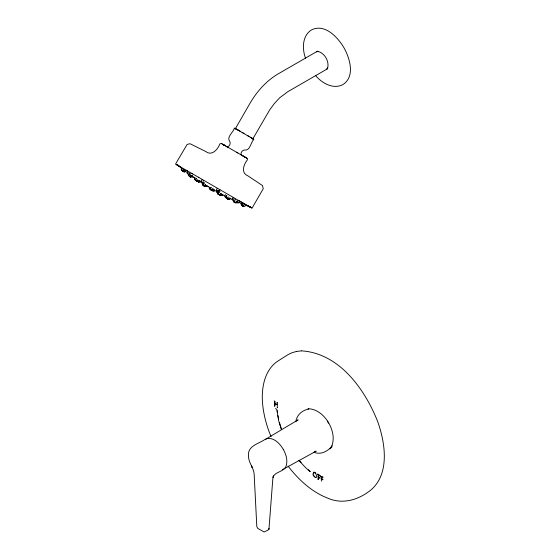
<?xml version="1.0" encoding="UTF-8"?>
<svg xmlns="http://www.w3.org/2000/svg" width="560" height="560" viewBox="0 0 560 560"><rect width="100%" height="100%" fill="white"/><g stroke="black" fill="none" stroke-linecap="round" stroke-linejoin="round"><path stroke-width="0.84" d="M224.966 196.77L227.08 198.261L228.291 196.924M197.33 180.761L199.283 182.287L200.599 180.985M203.364 185.031L204.33 185.969M177.828 164.899L177.975 165.522L181.776 168.469M250.404 206.962L250.516 207.361L249.606 206.843M233.387 201.04C233.856 202.503 237.041 203.287 237.125 200.606M218.449 193.718C218.666 194.873 221.536 196.063 221.725 193.844M226.744 197.834C226.912 199.038 229.761 200.256 230.027 198.058M219.877 194.831L218.827 194.327L220.248 194.936L218.505 194.229L220.619 195.167L217.707 193.83L217.672 193.326M211.372 189.595C211.337 190.932 214.34 191.737 214.41 189.665M194.852 179.466L196.567 180.929L197.239 180.887M201.579 182.504L203.497 184.086L204.729 182.812M234.094 201.495C234.318 203.091 237.769 203.609 237.657 201.033M209.629 188.727C209.937 190.414 213.122 190.855 213.017 188.265M313.418 473.641L313.943 472.773C310.275 475.027 317.835 478.772 314.888 477.029M242.032 205.072C242.095 206.668 245.749 207.214 245.77 204.708M209.188 187.712L209.216 188.146M212.66 190.68L211.981 190.379L212.485 190.638M295.806 421.778C296.681 414.939 302.26 410.228 308.77 409.01M225.323 194.516L224.749 196.098L226.366 197.246M217.084 190.162C214.802 192.318 219.996 194.6 219.975 191.093M181.839 168.231L181.307 169.491L181.839 168.238C179.739 169.82 183.925 172.83 184.303 169.834M187.628 171.563L187.068 173.25L188.986 174.643M241.556 202.783C239.288 204.701 243.943 206.787 244.314 204.134M203.084 183.225L202.461 184.772L204.449 186.172M217.021 188.664C214.676 190.351 219.044 193.081 219.331 190.162L218.652 191.219L219.849 189.553M201.936 179.774L201.278 181.272L202.475 182.35M232.862 198.044L232.204 199.626L232.848 198.044C230.531 199.955 235.207 201.992 235.529 199.297M194.964 177.233L194.32 178.724L195.804 179.956M197.96 181.531L196.525 180.544M189.077 173.943L188.405 175.231L189.014 175.931M223.454 145.362L223.356 144.627L225.043 145.593M216.986 190.813L217.714 191.24M235.13 129.108L250.082 103.159C256.865 91.511 266.133 81.088 277.76 74.116L317.583 51.128M252.63 139.202L269.598 110.033L274.253 103.649L279.706 97.776L287.875 91.658L327.026 69.055M220.794 193.417L220.017 194.642L219.142 194.467M203.42 182.385C204.379 182.273 203.021 184.345 202.58 183.442M189.441 174.419L190.211 173.292M239.456 201.698L238.518 202.986L236.95 202.412L237.902 202.832M199.661 180.53L198.674 181.839L196.616 180.691L197.393 181.076M185.78 170.793L184.681 172.186L182.553 170.604M192.549 175.385L191.086 177.191L189.826 176.477L190.715 176.603M193.291 177.009L192.836 177.24L191.576 176.456M332.22 445.816C327.985 451.283 320.887 455.168 313.957 452.263M265.832 439.117L298.151 419.825L296.723 420.917M331.954 446.824L329.966 448.819L330.687 448.084C339.206 433.895 324.548 408.513 308.007 408.793L308.679 408.639M205.716 186.417L204.757 186.221M177.541 164.892L177.142 164.997L178.024 165.508M250.033 206.591L249.417 206.773L244.965 204.953M208.145 186.585L206.682 186.193M214.585 190.904L213.773 190.834M317.1 51.401L316.393 51.807L318.311 51.478L317.863 51.387C324.744 53.06 329.553 61.516 327.579 68.299L327.726 67.865L326.494 69.356L327.201 68.95M275.513 408.527L276.78 409.402L278.67 420.798L281.33 429.534M310.135 471.709L305.578 467.649L298.83 460.334M316.568 477.575C316.981 476.392 316.113 472.234 313.411 472.276L314.328 472.122M321.356 478.989L321.356 481.208M322.924 479.892L321.076 478.618L321.356 476.966M277.655 407.575L277.277 407.792L277.277 402.948L276.808 402.661L277.578 402.78M211.463 189.126L210.735 189.098M223.041 195.265L220.948 194.53M230.104 199.241L227.815 198.394M227.087 146.881C229.446 146.629 230.832 143.626 229.866 141.596C226.002 137.116 233.443 132.328 234.339 128.198L238.973 130.578M314.475 451.808L316.211 451.101L282.485 469.686M296.688 351.407L292.243 352.646L288.155 354.55L279.083 360.311C264.586 368.879 261.205 387.807 262.563 403.333L262.57 403.466C263.599 414.869 266.609 426.041 271.047 436.576M244.447 157.318L245.056 157.157L244.356 156.744M252.868 138.894L253.232 138.803M296.835 351.393L301.427 350.882M189.889 176.463L190.351 176.834L189.714 176.442M301.56 350.861C339.206 353.255 364.812 389.074 377.594 421.379C385.7 443.828 390.53 477.099 367.563 492.499C356.412 500.325 342.02 504.056 328.993 498.638C312.305 492.527 298.753 480.025 288.092 466.109M241.668 204.855L242.438 205.219M243.593 156.31L221.319 143.465L219.898 143.857C217.749 149.436 211.904 156.415 205.751 151.508L190.057 143.731L187.159 144.389L175.77 163.639L175.952 164.311L179.529 166.383M232.911 200.06L233.618 200.41M239.036 200.739L252.084 208.096L263.242 188.727L262.479 185.542L247.898 175.84C240.569 172.963 243.698 164.416 247.457 159.768L247.079 158.34L242.116 155.449M227.36 198.59L228.872 199.346L227.101 198.457C229.754 199.801 226.828 198.31 227.185 198.478M217.175 192.227L217.931 192.689M243.446 206.304L243.74 206.36C240.87 205.044 244.51 206.836 242.662 205.905M196.357 178.563L196.7 178.647L196.252 178.493M219.338 194.488L218.008 193.914L219.688 194.712L217.616 193.599M235.438 202.601L235.781 202.692L234.675 202.202M196.707 179.312L196.889 179.431M228.074 198.975L226.933 198.394M213.71 190.722L213.556 190.652M211.694 190.127L212.646 190.547M197.218 181.013L198.73 181.909M211.407 190.029L211.946 190.232M205.338 184.926L205.744 185.087L205.422 184.821M225.414 196.504L226.037 196.826M211.071 189.917L210.273 189.441M226.408 197.89L226.765 198.037L225.267 197.309L227.08 198.261L225.386 197.358L225.687 197.54M241.941 203.672L236.663 201.404M218.253 194.026L219.009 194.39L217.7 193.816M234.227 201.901L233.772 201.663L235.2 202.286L233.45 201.558L235.571 202.524L234.346 201.985M211.96 190.288L212.492 190.568M228.858 197.855L233.611 200.046M236.817 202.37L237.671 202.769L237.125 202.454M228.375 198.583L228.907 198.87M210.861 189.672L210.042 189.28L211.204 189.861M197.925 181.328L199.038 182.049L198.303 181.552M226.233 197.085L225.645 196.805L226.072 197.022M229.012 198.968L228.403 198.667L228.907 198.933M234.388 201.95L234.822 202.174M224.959 195.909L220.381 193.473M196.364 180.747L195.482 180.159M202.132 183.057L203.196 183.799L202.552 183.309M188.881 175.735L188.517 175.539L188.874 175.742M209.58 188.293L210.378 188.727M194.397 178.864L195.286 179.508L194.768 179.067M212.1 188.937L217.371 191.828M183.267 171.353C185.472 172.788 181.65 170.205 184.009 171.822L183.456 171.479M242.179 203.413L243.005 203.889M233.772 198.821L234.248 199.094M175.952 164.311L179.599 166.397M177.142 164.997L177.681 165.298M182.693 169.204L183.554 169.694M203.203 185.339L203.931 185.829M236.138 128.933L235.298 128.45L236.565 129.178M226.8 146.608L227.976 147.28M226.702 146.566L221.319 143.465M245.056 157.157L241.668 155.204M247.079 158.34L244.111 156.611M188.517 172.585L189.42 173.11M225.589 196.665L226.114 196.987M235.48 128.555L234.675 128.093M240.576 131.495L237.265 129.584M250.355 137.144L251.874 138.019M236.523 152.222L237.867 152.992M178.486 165.753L187.271 170.8M186.403 170.296L192.675 173.901M206.458 185.899L207.186 186.396M221.389 194.621L222.033 195.041M251.629 137.879L252.581 138.425M179.921 166.614L181.384 167.461M244.727 204.029L198.373 177.212M242.137 132.398L243.971 133.462M247.38 135.429L249.032 136.381M224.28 145.166L223.356 144.627M191.982 173.502L198.863 177.492M204.267 185.885L203.847 185.556L204.519 186.053M323.057 477.169L320.488 476.098L322.707 477.372L322.728 477.89M321.356 478.457L322.924 479.36M246.596 205.065L249.242 206.605M237.629 129.794L253.82 139.412C250.691 142.268 250.257 151.13 244.426 150.01C242.2 150.206 240.296 152.887 241.255 155.043M248.129 205.961L251.713 208.047M203.077 180.894L203.525 181.153M197.442 179.837L201.327 182.385M250.019 207.06L250.516 207.361M187.663 173.754L188.391 174.244M201.082 182.245L202.762 183.26M204.918 184.569L209.944 187.628M203.532 185.437L202.811 185.031L204.232 185.955L203.847 185.556M221.711 194.705L222.138 194.964M206.43 185.78L207.55 186.564L206.185 185.654M209.405 188.321L209.951 188.664M229.215 198.961L229.712 199.269L229.376 199.052M212.8 190.645L213.297 190.96L212.961 190.743M195.552 180.208L195.251 179.977L195.846 180.418M204.134 185.752L205.247 186.634L203.931 185.675M195.804 180.306L195.083 179.9L196.777 181.041L196.315 180.649M181.818 170.366L182.819 171.024L181.622 170.156L182.042 170.513M189.539 176.295L189.812 176.442M213.752 190.631L214.284 190.981L213.969 190.757M226.758 195.769L226.233 195.447L226.849 195.832M192.276 176.876L191.401 176.274M210.938 187.516L211.239 187.712L210.812 187.341M314.93 472.395L315.931 473.242M197.883 181.433L198.408 181.79L197.848 181.391M194.852 179.151L195.601 179.676M189.672 176.379L190.834 177.219L189.434 176.197M190.995 175.35L195.272 178.374M204.652 186.158L205.009 186.41L204.582 186.081M189.63 176.316L190.036 176.61M190.274 176.764L190.589 176.995L189.658 176.295L190.281 176.827M183.743 169.953L187.026 172.431M310.191 471.387L308.364 469.756M299.614 460.74L301.091 462.448M315.511 75.488C321.832 83.076 333.053 89.642 342.832 84.651C355.453 76.573 349.895 58.296 343.882 47.614C337.645 37.072 324.604 23.128 311.304 30.016C302.071 35.987 302.106 49.021 305.564 58.303M314.363 476.616L313.474 474.922M327.327 421.169L328.531 423.115M283.262 449.316C285.95 454.111 287.812 459.893 286.307 465.367C284.725 472.066 274.764 471.443 272.986 477.295L273.462 475.979L272.839 478.541L268.989 528.801L268.198 529.998L264.11 531.986L257.754 528.388L256.809 526.519L254.135 473.837C253.603 467.474 248.059 462.154 248.493 455.266C247.66 445.83 259.14 443.611 265.027 439.39C272.517 435.729 279.86 443.387 283.297 449.365M280.623 426.447L281.379 428.631M279.566 422.807L280.371 425.719M277.914 415.604L278.614 418.957M277.221 410.683L277.452 412.328M274.715 401.366L274.715 403.487L277.088 404.614L274.918 403.368L274.918 401.24L274.239 401.072L274.715 401.366M274.932 403.907L274.715 406.21L274.932 403.907M268.8 529.361L268.989 528.801L268.8 529.361M317.814 474.145L317.457 474.355L320.026 475.958L320.026 475.419L317.814 474.145M318.325 474.971L318.045 476.875L319.613 477.771L319.634 478.289L319.893 477.61L318.325 476.707L318.325 474.971M318.325 477.232L318.136 479.563L318.325 477.232M190.785 175.294L189.903 174.846L190.785 175.294M242.613 205.275L241.612 204.848L242.613 205.275M234.402 202.076L236.082 202.874L234.402 202.076M222.131 195.09L221.578 194.824L222.131 195.09M216.979 192.031L218.078 192.654L216.979 192.031M218.099 192.787L217.609 192.563L218.099 192.787M198.198 181.678L197.001 180.866L198.198 181.678M252.196 467.432L251.37 465.913L252.203 467.453"/></g></svg>
